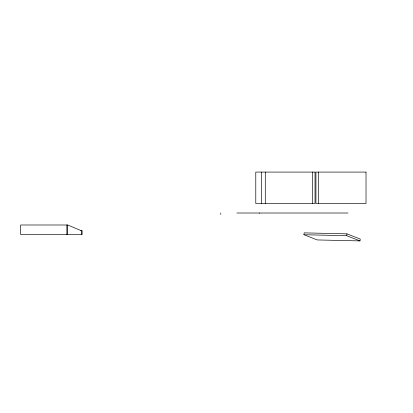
<?xml version="1.0" encoding="UTF-8"?>
<svg xmlns="http://www.w3.org/2000/svg" width="413" height="413" viewBox="0 0 413 413"><rect width="100%" height="100%" fill="white"/><g stroke="black" fill="none" stroke-linecap="round" stroke-linejoin="round"><path stroke-width="0.62" d="M66.865 234.507L66.865 224.992M67.675 234.507L67.675 224.992L20.65 224.992L20.65 234.507L82.135 234.507L82.135 230.702L80.855 230.702M81.325 234.507L81.325 230.702L67.675 224.992M303.916 234.729L304.185 232.87L346.946 233.851L360.255 239.06L359.986 240.918L317.22 239.938L303.916 234.729L346.677 235.704L359.986 240.918M346.677 235.704L346.946 233.851M236.85 213.01L348.009 213.01M318.521 172.082L318.521 203.49M312.347 172.082L312.347 203.49M265.291 172.082L265.291 203.49M261.455 172.082L261.455 203.49M259.312 213.01L259.312 213.392M220.785 213.01L220.785 214.435M315.031 172.082L255.781 172.082L255.781 203.49L315.031 203.49L315.031 172.082M366.016 172.082L315.93 172.082L315.93 203.49L366.016 203.49L366.016 172.082"/></g></svg>
